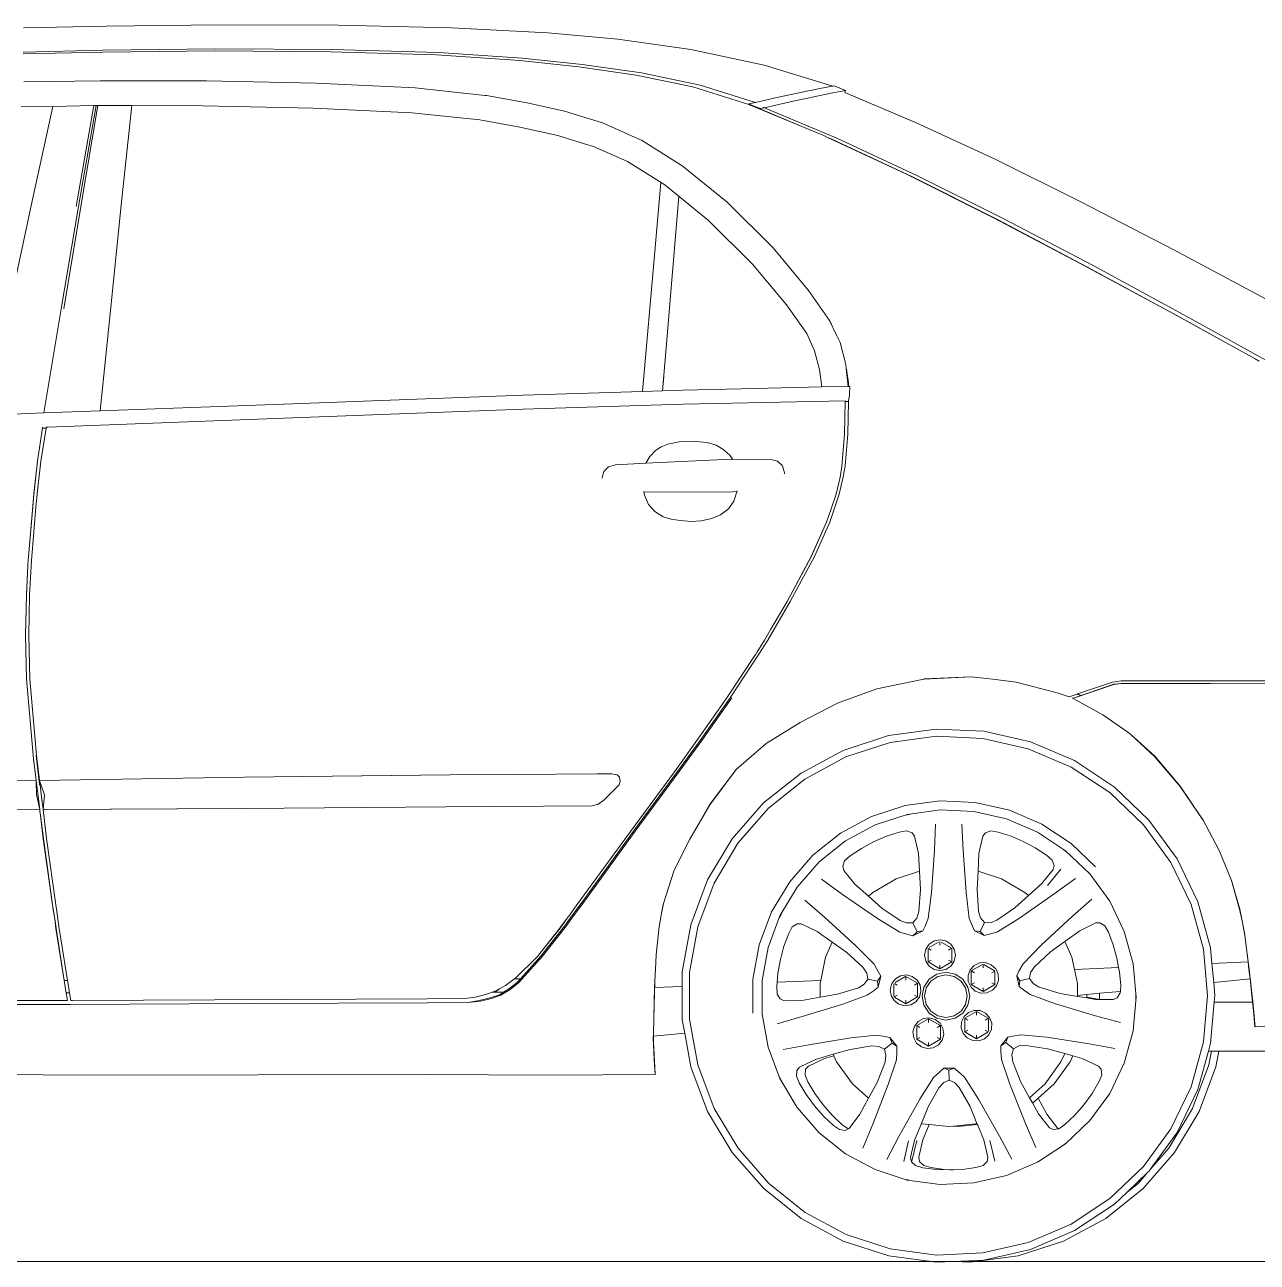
# Model space of a CAD drawing. Header units: inches. Extents: x 1944 to 3775, y -462 to 1299.
# Drawn here: x 2552.9 to 2613, y 1212 to 1272.3 of the extents above; entities that cross this region are included whole.
import ezdxf

# ---------------------------------------------------------------- set-up
doc = ezdxf.new("R2010")
doc.units = ezdxf.units.IN
doc.header["$MEASUREMENT"] = 0
doc.layers.add('CAR', color=173, linetype='Continuous', lineweight=13)

# ---------------------------------------------------------------- blocks, each defined once
blk = doc.blocks.new('A$C476D423A')
at = {"layer": 'CAR'}
for p, q in [((8.727, 60.198), (4.7, 60.109)), ((14.224, 60.261), (8.727, 60.198)), ((20.022, 60.241), (14.224, 60.261)), ((25.549, 60.119), (20.022, 60.241)), ((30.234, 59.876), (25.549, 60.119)), ((33.653, 59.554), (30.234, 59.876)), ((14.042, 59.088), (8.567, 59.016)), ((19.71, 59.054), (14.042, 59.088)), ((37.212, 59.05), (33.653, 59.554)), ((8.567, 59.016), (4.675, 58.931)), ((4.684, 58.837), (8.567, 58.918)), ((8.567, 58.918), (14.024, 58.988)), ((14.024, 58.988), (19.653, 58.948)), ((19.653, 58.948), (24.816, 58.793)), ((24.913, 58.905), (19.71, 59.054)), ((24.816, 58.793), (28.874, 58.516)), ((28.994, 58.63), (24.913, 58.905)), ((28.874, 58.516), (31.757, 58.205)), ((31.919, 58.317), (28.994, 58.63)), ((40.784, 58.299), (37.212, 59.05)), ((31.757, 58.205), (34.552, 57.813)), ((34.805, 57.916), (31.919, 58.317)), ((37.655, 57.326), (34.805, 57.916)), ((44.125, 57.271), (40.784, 58.299)), ((8.428, 57.537), (4.719, 57.477)), ((13.612, 57.535), (8.428, 57.537)), ((18.959, 57.42), (13.612, 57.535)), ((23.778, 57.182), (18.959, 57.42)), ((34.552, 57.813), (37.311, 57.231)), ((40.363, 56.478), (37.655, 57.326)), ((44.125, 57.271), (44.193, 57.284)), ((44.193, 57.284), (44.748, 57.054)), ((23.778, 57.182), (23.78, 57.182)), ((27.178, 56.822), (23.78, 57.182)), ((27.26, 56.808), (27.178, 56.822)), ((27.26, 56.808), (29.136, 56.475)), ((37.311, 57.231), (40.082, 56.356)), ((40.363, 56.478), (41.482, 56.731)), ((41.482, 56.731), (42.639, 56.979)), ((43.201, 56.751), (42.042, 56.503)), ((42.639, 56.979), (43.49, 57.151)), ((44.049, 56.922), (43.201, 56.751)), ((43.49, 57.151), (44.015, 57.251)), ((44.015, 57.251), (44.125, 57.271)), ((44.571, 57.022), (44.049, 56.922)), ((44.748, 57.054), (44.571, 57.022)), ((44.748, 57.054), (44.708, 56.959)), ((48.156, 55.506), (44.708, 56.959)), ((4.575, 56.26), (6.121, 56.286)), ((5.048, 51.377), (6.121, 56.286)), ((6.121, 56.286), (8.114, 56.32)), ((7.258, 51.405), (8.114, 56.32)), ((7.382, 51.408), (8.228, 56.321)), ((7.486, 51.41), (8.319, 56.321)), ((8.114, 56.32), (8.125, 56.32)), ((8.228, 56.321), (8.125, 56.32)), ((8.228, 56.321), (8.319, 56.321)), ((8.319, 56.321), (8.319, 56.322)), ((8.319, 56.321), (9.975, 56.32)), ((9.975, 56.32), (9.461, 51.468)), ((13.433, 56.318), (9.975, 56.32)), ((18.81, 56.202), (13.433, 56.318)), ((23.62, 55.97), (18.81, 56.202)), ((29.23, 56.454), (29.136, 56.475)), ((29.23, 56.454), (31.057, 56.053)), ((40.026, 56.376), (40.036, 56.404)), ((40.036, 56.404), (40.363, 56.478)), ((40.036, 56.404), (40.073, 56.389)), ((40.073, 56.389), (40.128, 56.366)), ((40.082, 56.356), (40.128, 56.366)), ((40.133, 56.334), (40.082, 56.356)), ((40.128, 56.366), (40.184, 56.343)), ((40.199, 56.307), (40.133, 56.334)), ((40.184, 56.343), (40.25, 56.316)), ((40.25, 56.316), (40.199, 56.307)), ((40.381, 56.231), (40.199, 56.307)), ((40.25, 56.316), (40.428, 56.242)), ((40.381, 56.231), (40.428, 56.242)), ((40.581, 56.149), (40.381, 56.231)), ((40.428, 56.242), (40.549, 56.192)), ((40.524, 56.186), (40.549, 56.192)), ((40.585, 56.16), (40.524, 56.186)), ((40.549, 56.192), (40.59, 56.175)), ((40.585, 56.16), (40.581, 56.149)), ((40.733, 56.086), (40.581, 56.149)), ((40.59, 56.175), (40.585, 56.16)), ((40.737, 56.096), (40.586, 56.16)), ((40.784, 56.219), (40.59, 56.175)), ((42.617, 55.305), (40.733, 56.086)), ((40.737, 56.235), (40.751, 56.237)), ((42.617, 55.305), (40.737, 56.096)), ((40.751, 56.237), (40.751, 56.238)), ((40.751, 56.238), (40.766, 56.231)), ((40.766, 56.231), (40.792, 56.22)), ((40.792, 56.22), (40.793, 56.221)), ((42.042, 56.503), (40.793, 56.221)), ((40.793, 56.221), (40.906, 56.173)), ((40.906, 56.173), (44.321, 54.741)), ((23.62, 55.97), (26.925, 55.629)), ((26.925, 55.629), (28.871, 55.279)), ((32.903, 55.482), (31.057, 56.053)), ((34.764, 54.66), (32.903, 55.482)), ((52.038, 53.706), (48.156, 55.506)), ((28.871, 55.279), (30.732, 54.864)), ((43.687, 54.862), (42.617, 55.305)), ((30.732, 54.864), (32.028, 54.463)), ((32.028, 54.463), (32.458, 54.331)), ((32.458, 54.331), (34.125, 53.6)), ((34.81, 54.631), (34.764, 54.66)), ((34.81, 54.631), (36.742, 53.425)), ((43.837, 54.792), (43.687, 54.862)), ((44.086, 54.688), (43.837, 54.792)), ((47.681, 52.998), (43.837, 54.792)), ((48.005, 52.85), (44.086, 54.688)), ((44.321, 54.741), (48.257, 52.904)), ((56.247, 51.622), (52.038, 53.706)), ((34.125, 53.6), (35.943, 52.455)), ((36.743, 53.423), (36.742, 53.425)), ((36.743, 53.423), (36.77, 53.402)), ((36.77, 53.402), (38.986, 51.611)), ((35.74, 52.577), (35.451, 49.215)), ((35.74, 52.579), (35.74, 52.577)), ((35.943, 52.455), (38.069, 50.728)), ((51.953, 50.853), (47.681, 52.998)), ((52.18, 50.751), (48.005, 52.85)), ((48.257, 52.904), (52.453, 50.807)), ((36.622, 51.898), (36.001, 44.513)), ((36.622, 51.898), (36.622, 51.9)), ((3.974, 46.347), (5.048, 51.377)), ((6.536, 46.414), (7.382, 51.408)), ((6.664, 46.418), (7.486, 51.41)), ((9.461, 51.468), (8.945, 46.498)), ((38.986, 51.611), (41.223, 49.387)), ((60.742, 49.293), (56.247, 51.622)), ((38.069, 50.728), (40.218, 48.596)), ((56.177, 48.633), (51.953, 50.853)), ((56.509, 48.472), (52.18, 50.751)), ((52.453, 50.807), (56.803, 48.53)), ((34.846, 42.399), (35.451, 49.215)), ((40.218, 48.596), (39.664, 49.144)), ((42.94, 47.32), (41.223, 49.387)), ((65.48, 46.756), (60.742, 49.293)), ((40.218, 48.596), (41.87, 46.616)), ((60.459, 46.316), (56.177, 48.633)), ((60.892, 46.092), (56.509, 48.472)), ((56.803, 48.53), (61.203, 46.15)), ((42.94, 47.32), (43.97, 45.858)), ((8.945, 46.498), (8.428, 41.448)), ((41.87, 46.616), (41.872, 46.614)), ((41.872, 46.614), (42.855, 45.221)), ((5.69, 41.346), (6.536, 46.414)), ((44.06, 45.669), (43.97, 45.858)), ((44.313, 45.133), (43.97, 45.858)), ((64.706, 43.979), (60.459, 46.316)), ((64.706, 43.979), (60.892, 46.092)), ((61.203, 46.15), (65.546, 43.748)), ((42.855, 45.221), (43.231, 44.381)), ((44.313, 45.133), (44.483, 44.773)), ((44.483, 44.773), (44.755, 43.717)), ((35.826, 42.431), (36.001, 44.513)), ((43.231, 44.381), (43.471, 43.458)), ((43.471, 43.458), (43.585, 42.615)), ((44.778, 43.519), (44.755, 43.717)), ((44.778, 43.519), (44.778, 43.517)), ((44.778, 43.517), (44.786, 43.484)), ((44.879, 42.642), (44.778, 43.517)), ((44.786, 43.484), (44.805, 43.363)), ((64.904, 43.874), (64.706, 43.979)), ((35.826, 42.431), (35.885, 43.125)), ((44.89, 42.813), (44.805, 43.363)), ((44.805, 43.363), (44.882, 42.654)), ((44.891, 42.809), (44.89, 42.813)), ((44.891, 42.809), (44.89, 42.804)), ((17.371, 41.781), (29.043, 42.208)), ((34.846, 42.399), (29.043, 42.208)), ((35.826, 42.431), (34.846, 42.399)), ((36.816, 42.464), (35.826, 42.431)), ((36.816, 42.464), (39.658, 42.531)), ((43.585, 42.615), (39.658, 42.531)), ((44.879, 42.642), (43.585, 42.615)), ((44.884, 42.642), (44.879, 42.642)), ((44.89, 42.804), (44.882, 42.654)), ((44.882, 42.654), (44.884, 42.642)), ((44.884, 42.642), (44.887, 42.642)), ((44.896, 42.642), (44.887, 42.642)), ((44.89, 42.804), (44.896, 42.642)), ((44.947, 42.643), (44.896, 42.642)), ((44.946, 42.242), (44.949, 42.644)), ((44.946, 42.242), (44.947, 42.237)), ((44.947, 42.237), (44.946, 42.234)), ((44.946, 42.214), (44.946, 42.234)), ((44.949, 42.644), (44.947, 42.643)), ((17.366, 41.781), (8.428, 41.448)), ((17.371, 41.781), (17.366, 41.781)), ((36.828, 41.77), (29.046, 41.537)), ((44.723, 41.946), (36.828, 41.77)), ((44.722, 41.899), (44.703, 40.311)), ((44.722, 41.899), (44.723, 41.946)), ((44.722, 41.899), (44.882, 41.903)), ((44.863, 40.319), (44.882, 41.903)), ((44.882, 41.903), (44.883, 41.954)), ((44.937, 42.196), (44.883, 41.954)), ((2.9, 41.242), (5.69, 41.346)), ((8.428, 41.448), (5.69, 41.346)), ((17.378, 41.098), (5.883, 40.649)), ((29.046, 41.537), (17.378, 41.098)), ((5.621, 40.603), (5.383, 39.009)), ((5.541, 39.005), (5.796, 40.61)), ((5.621, 40.603), (5.628, 40.648)), ((5.621, 40.603), (5.796, 40.61)), ((5.628, 40.648), (5.626, 40.648)), ((5.796, 40.61), (5.803, 40.649)), ((5.883, 40.649), (5.803, 40.649)), ((35.766, 39.69), (36.087, 39.826)), ((36.087, 39.826), (36.646, 39.945)), ((36.646, 39.945), (37.275, 39.977)), ((37.275, 39.977), (38.008, 39.907)), ((38.008, 39.907), (38.438, 39.772)), ((44.703, 40.309), (44.57, 38.741)), ((44.703, 40.309), (44.703, 40.311)), ((44.73, 38.749), (44.863, 40.319)), ((35.018, 38.895), (35.211, 39.225)), ((35.211, 39.225), (35.493, 39.523)), ((35.493, 39.523), (35.766, 39.69)), ((38.438, 39.772), (38.769, 39.587)), ((38.769, 39.587), (39.114, 39.294)), ((39.114, 39.294), (39.241, 39.09)), ((5.183, 37.189), (5.383, 39.009)), ((5.205, 37.405), (5.381, 39.001)), ((5.365, 37.409), (5.541, 39.005)), ((5.381, 39.001), (5.383, 39.009)), ((32.969, 38.499), (33.203, 38.73)), ((33.203, 38.73), (33.538, 38.826)), ((33.538, 38.826), (35.018, 38.895)), ((35.018, 38.895), (39.194, 39.091)), ((39.194, 39.091), (39.241, 39.09)), ((39.241, 39.09), (41.171, 39.067)), ((41.171, 39.067), (41.438, 38.994)), ((41.438, 38.994), (41.671, 38.773)), ((41.671, 38.773), (41.773, 38.434)), ((44.533, 38.532), (44.57, 38.741)), ((44.533, 38.532), (44.571, 38.737)), ((44.571, 38.737), (44.57, 38.741)), ((44.73, 38.749), (44.637, 38.228)), ((32.894, 38.207), (32.969, 38.499)), ((32.894, 38.207), (32.894, 38.174)), ((41.772, 38.389), (41.773, 38.434)), ((44.283, 37.386), (44.477, 38.22)), ((44.443, 37.394), (44.637, 38.228)), ((44.477, 38.22), (44.533, 38.532)), ((5.179, 37.185), (5.205, 37.405)), ((5.339, 37.189), (5.365, 37.409)), ((34.911, 37.517), (34.912, 37.517)), ((34.943, 37.341), (34.912, 37.517)), ((34.945, 37.492), (39.24, 37.506)), ((39.24, 37.506), (39.437, 37.52)), ((39.47, 37.551), (39.299, 37.055)), ((43.977, 36.031), (44.443, 37.394)), ((44.283, 37.386), (44.042, 36.68)), ((4.924, 34.157), (5.183, 37.189)), ((4.924, 34.157), (5.158, 36.948)), ((5.084, 34.161), (5.318, 36.952)), ((5.158, 36.948), (5.179, 37.185)), ((5.318, 36.952), (5.339, 37.189)), ((35.147, 36.887), (34.943, 37.341)), ((35.449, 36.539), (35.147, 36.887)), ((39.299, 37.055), (39.038, 36.669)), ((35.857, 36.295), (35.449, 36.539)), ((36.245, 36.166), (35.857, 36.295)), ((38.232, 36.214), (37.719, 36.099)), ((38.654, 36.388), (38.232, 36.214)), ((39.038, 36.669), (38.654, 36.388)), ((43.817, 36.023), (44.042, 36.68)), ((43.823, 36.029), (44.042, 36.68)), ((36.69, 36.103), (36.245, 36.166)), ((37.241, 36.064), (36.69, 36.103)), ((37.719, 36.099), (37.241, 36.064)), ((43.078, 34.349), (43.817, 36.023)), ((43.079, 34.345), (43.823, 36.029)), ((43.238, 34.357), (43.977, 36.031)), ((4.833, 32.462), (4.913, 33.938)), ((4.843, 32.489), (4.913, 33.938)), ((4.924, 34.157), (4.913, 33.938)), ((4.993, 32.466), (5.084, 34.161)), ((41.894, 32.162), (43.078, 34.349)), ((41.894, 32.162), (43.079, 34.345)), ((42.054, 32.17), (43.238, 34.357)), ((4.792, 30.521), (4.843, 32.489)), ((4.792, 30.521), (4.833, 32.462)), ((4.952, 30.525), (4.993, 32.466)), ((40.959, 30.284), (42.054, 32.17)), ((41.894, 32.162), (41.114, 30.818)), ((40.799, 30.276), (41.114, 30.818)), ((40.803, 30.277), (41.114, 30.818)), ((4.843, 28.394), (4.792, 30.521)), ((5.003, 28.398), (4.952, 30.525)), ((40.424, 29.676), (40.803, 30.277)), ((40.424, 29.676), (40.799, 30.276)), ((40.529, 29.596), (40.959, 30.284)), ((40.367, 29.585), (38.963, 27.468)), ((39.123, 27.476), (40.529, 29.596)), ((40.367, 29.585), (40.369, 29.588)), ((40.369, 29.588), (40.424, 29.676)), ((4.843, 28.389), (4.843, 28.394)), ((4.843, 28.389), (5.189, 24.502)), ((5.336, 24.653), (5.003, 28.398)), ((46.274, 27.909), (48.563, 28.385)), ((46.275, 27.905), (48.563, 28.385)), ((48.563, 28.385), (50.883, 28.489)), ((48.563, 28.385), (48.566, 28.387)), ((48.566, 28.387), (50.883, 28.489)), ((50.883, 28.489), (50.885, 28.49)), ((50.883, 28.489), (51.919, 28.371)), ((50.885, 28.49), (51.919, 28.371)), ((51.919, 28.371), (53.058, 28.24)), ((44.358, 27.204), (46.274, 27.909)), ((44.358, 27.204), (46.275, 27.905)), ((53.058, 28.24), (55.056, 27.718)), ((57.821, 28.12), (55.852, 27.453)), ((57.757, 28.224), (56.051, 27.659)), ((57.815, 28.133), (56.226, 27.582)), ((57.757, 28.224), (58.171, 28.289)), ((58.167, 28.173), (57.815, 28.133)), ((58.171, 28.169), (57.821, 28.12)), ((62.535, 28.169), (58.167, 28.173)), ((68.663, 28.293), (58.171, 28.289)), ((62.535, 28.169), (58.171, 28.169)), ((66.909, 28.15), (62.535, 28.169)), ((66.907, 28.153), (62.535, 28.169)), ((38.959, 27.461), (37.5, 25.388)), ((37.66, 25.396), (39.123, 27.476)), ((39.203, 27.476), (37.74, 25.396)), ((38.959, 27.461), (38.962, 27.466)), ((38.962, 27.466), (38.963, 27.468)), ((42.543, 26.264), (44.355, 27.201)), ((44.355, 27.201), (44.358, 27.204)), ((55.056, 27.718), (55.642, 27.524)), ((55.056, 27.718), (55.643, 27.521)), ((55.642, 27.524), (56.032, 27.653)), ((55.643, 27.521), (55.642, 27.524)), ((55.826, 27.444), (55.823, 27.469)), ((55.823, 27.469), (55.852, 27.453)), ((55.852, 27.453), (55.826, 27.444)), ((55.827, 27.441), (55.826, 27.444)), ((55.826, 27.444), (55.829, 27.442)), ((55.829, 27.442), (55.827, 27.441)), ((55.829, 27.442), (57.285, 26.642)), ((56.209, 27.576), (55.852, 27.453)), ((56.032, 27.653), (56.048, 27.658)), ((56.032, 27.653), (56.209, 27.576)), ((56.051, 27.659), (56.048, 27.658)), ((56.048, 27.658), (56.223, 27.581)), ((56.226, 27.582), (56.051, 27.659)), ((56.223, 27.581), (56.209, 27.576)), ((56.226, 27.582), (56.223, 27.581)), ((57.285, 26.642), (58.506, 25.804)), ((40.878, 25.238), (42.543, 26.264)), ((49.155, 25.945), (46.845, 25.631)), ((51.483, 25.841), (49.155, 25.945)), ((36.405, 23.87), (37.5, 25.388)), ((36.565, 23.878), (37.66, 25.396)), ((37.74, 25.396), (36.645, 23.878)), ((46.845, 25.631), (44.629, 24.91)), ((46.923, 25.288), (49.17, 25.593)), ((49.17, 25.593), (51.435, 25.492)), ((51.435, 25.492), (53.646, 24.988)), ((53.755, 25.323), (51.483, 25.841)), ((55.899, 24.408), (53.755, 25.323)), ((58.506, 25.804), (58.643, 25.68)), ((58.643, 25.68), (59.803, 24.609)), ((58.643, 25.68), (59.813, 24.619)), ((39.419, 23.969), (40.878, 25.238)), ((44.629, 24.91), (42.576, 23.805)), ((44.767, 24.587), (46.923, 25.288)), ((53.646, 24.988), (55.731, 24.098)), ((5.316, 23.449), (5.189, 24.502)), ((5.309, 24.653), (5.306, 24.653)), ((5.481, 23.24), (5.306, 24.653)), ((5.346, 24.542), (5.309, 24.653)), ((5.309, 24.653), (5.336, 24.653)), ((5.346, 24.542), (5.336, 24.653)), ((5.349, 24.506), (5.346, 24.542)), ((5.477, 23.449), (5.349, 24.506)), ((42.77, 23.512), (44.767, 24.587)), ((57.844, 23.124), (55.899, 24.408)), ((59.803, 24.609), (61.043, 23.149)), ((59.813, 24.619), (61.049, 23.166)), ((15.467, 23.601), (5.477, 23.449)), ((15.468, 23.599), (5.477, 23.449)), ((25.475, 23.721), (15.467, 23.601)), ((25.471, 23.72), (15.468, 23.599)), ((28.599, 23.739), (25.471, 23.72)), ((28.599, 23.739), (25.475, 23.721)), ((32.646, 23.763), (28.599, 23.739)), ((33.363, 23.759), (32.646, 23.763)), ((33.363, 23.761), (32.646, 23.763)), ((33.513, 23.738), (33.363, 23.761)), ((33.513, 23.738), (33.363, 23.759)), ((33.513, 23.738), (33.521, 23.737)), ((33.626, 23.722), (33.521, 23.737)), ((33.737, 23.61), (33.626, 23.722)), ((33.762, 23.406), (33.737, 23.61)), ((33.771, 23.409), (33.75, 23.539)), ((34.263, 20.961), (36.405, 23.87)), ((34.423, 20.969), (36.565, 23.878)), ((36.645, 23.878), (34.503, 20.969)), ((38.121, 22.249), (39.417, 23.969)), ((38.121, 22.249), (39.419, 23.969)), ((38.131, 22.249), (39.419, 23.969)), ((39.419, 23.969), (39.417, 23.969)), ((42.576, 23.805), (40.754, 22.352)), ((55.731, 24.098), (57.624, 22.849)), ((5.315, 23.449), (-11.157, 23.193)), ((5.316, 23.449), (5.315, 23.449)), ((5.316, 23.449), (5.395, 22.798)), ((5.317, 23.398), (5.316, 23.449)), ((5.321, 22.754), (5.317, 23.398)), ((5.475, 23.449), (5.477, 23.449)), ((5.475, 23.449), (5.49, 23.322)), ((5.477, 23.449), (5.714, 22.749)), ((5.48, 23.233), (5.481, 23.24)), ((5.482, 23.229), (5.48, 23.233)), ((5.483, 23.233), (5.481, 23.24)), ((5.482, 23.229), (5.483, 23.233)), ((5.502, 23.229), (5.482, 23.229)), ((5.483, 23.233), (5.49, 23.322)), ((5.501, 23.233), (5.483, 23.233)), ((5.49, 23.322), (5.501, 23.233)), ((5.501, 23.233), (5.502, 23.229)), ((5.502, 23.229), (5.577, 22.622)), ((32.992, 22.502), (33.718, 23.229)), ((33.718, 23.229), (33.762, 23.406)), ((33.752, 23.34), (33.771, 23.409)), ((40.998, 22.097), (42.77, 23.512)), ((59.529, 21.514), (57.844, 23.124)), ((61.043, 23.149), (62.157, 21.52)), ((61.043, 23.149), (62.162, 21.511)), ((61.049, 23.166), (62.157, 21.52)), ((5.489, 22.025), (5.321, 22.754)), ((5.49, 22.025), (5.395, 22.798)), ((5.487, 22.043), (5.395, 22.798)), ((5.649, 22.029), (5.577, 22.622)), ((5.577, 22.622), (5.649, 22.037)), ((5.714, 22.749), (5.649, 22.037)), ((32.671, 22.274), (32.992, 22.502)), ((32.675, 22.273), (32.992, 22.502)), ((40.754, 22.352), (39.221, 20.596)), ((49.344, 22.451), (47.643, 22.22)), ((51.06, 22.374), (49.344, 22.451)), ((52.734, 21.992), (51.06, 22.374)), ((57.624, 22.849), (59.263, 21.283)), ((-11.016, 21.889), (5.489, 22.025)), ((5.489, 22.025), (5.498, 21.946)), ((5.49, 22.025), (5.489, 22.025)), ((5.524, 21.738), (5.498, 21.946)), ((5.66, 20.606), (5.524, 21.738)), ((5.663, 20.609), (5.524, 21.738)), ((5.649, 22.029), (15.429, 22.084)), ((5.649, 22.037), (5.649, 22.029)), ((5.649, 22.029), (5.651, 22.025)), ((5.82, 20.61), (5.649, 22.029)), ((5.651, 22.025), (5.714, 22.026)), ((15.427, 22.081), (5.729, 22.026)), ((15.427, 22.081), (25.275, 22.161)), ((15.429, 22.084), (25.274, 22.165)), ((25.274, 22.165), (32.399, 22.206)), ((25.275, 22.161), (32.399, 22.206)), ((32.399, 22.206), (32.568, 22.248)), ((32.568, 22.248), (32.671, 22.274)), ((32.568, 22.248), (32.675, 22.273)), ((37.153, 20.586), (38.121, 22.249)), ((37.155, 20.585), (38.131, 22.249)), ((39.506, 20.389), (40.998, 22.097)), ((47.643, 22.22), (46.009, 21.69)), ((47.742, 21.786), (46.184, 21.28)), ((47.855, 21.789), (47.651, 21.744)), ((49.364, 22.006), (47.742, 21.786)), ((51, 21.932), (49.364, 22.006)), ((52.596, 21.568), (51, 21.932)), ((54.313, 21.317), (52.734, 21.992)), ((46.009, 21.69), (44.497, 20.876)), ((46.184, 21.28), (44.742, 20.504)), ((49.073, 20.044), (49.13, 21.315)), ((50.419, 21.315), (50.475, 20.044)), ((54.102, 20.924), (52.596, 21.568)), ((55.735, 20.378), (54.313, 21.317)), ((59.263, 21.283), (60.596, 19.449)), ((60.899, 19.629), (59.529, 21.514)), ((62.157, 21.52), (62.162, 21.511)), ((62.162, 21.511), (62.935, 20.065)), ((6.125, 17.265), (5.66, 20.606)), ((6.125, 17.265), (5.663, 20.609)), ((6.285, 17.269), (5.82, 20.61)), ((31.704, 17.448), (34.263, 20.961)), ((31.864, 17.456), (34.423, 20.969)), ((34.503, 20.969), (31.944, 17.456)), ((36.402, 19.073), (37.153, 20.586)), ((36.402, 19.073), (37.155, 20.585)), ((39.221, 20.596), (38.026, 18.595)), ((44.497, 20.876), (43.154, 19.805)), ((44.742, 20.504), (43.462, 19.483)), ((46.116, 20.452), (46.737, 20.723)), ((46.737, 20.723), (47.365, 20.925)), ((47.365, 20.925), (47.724, 20.982)), ((47.724, 20.982), (47.988, 20.895)), ((47.988, 20.895), (48.112, 20.733)), ((48.112, 20.733), (48.298, 19.884)), ((51.248, 19.886), (51.434, 20.735)), ((51.434, 20.735), (51.558, 20.897)), ((51.558, 20.897), (51.822, 20.984)), ((51.822, 20.984), (52.181, 20.927)), ((52.181, 20.927), (52.809, 20.725)), ((52.809, 20.725), (53.407, 20.465)), ((55.469, 20.022), (54.102, 20.924)), ((38.344, 18.442), (39.506, 20.389)), ((44.97, 19.768), (45.519, 20.134)), ((45.519, 20.134), (46.116, 20.452)), ((48.927, 17.978), (49.073, 20.044)), ((50.475, 20.044), (50.622, 17.978)), ((53.407, 20.465), (53.984, 20.162)), ((53.984, 20.162), (54.536, 19.8)), ((55.525, 19.95), (55.38, 20.066)), ((56.652, 18.891), (55.469, 20.022)), ((55.746, 20.371), (55.735, 20.378)), ((56.928, 19.241), (55.746, 20.371)), ((62.935, 20.065), (62.994, 19.924)), ((62.994, 19.924), (63.543, 18.569)), ((62.994, 19.924), (63.553, 18.571)), ((43.154, 19.805), (42.024, 18.512)), ((43.462, 19.483), (42.385, 18.25)), ((44.606, 19.262), (44.702, 19.523)), ((44.702, 19.523), (44.97, 19.768)), ((48.298, 19.884), (48.345, 19.02)), ((51.201, 19.023), (51.248, 19.886)), ((54.536, 19.8), (54.805, 19.556)), ((54.805, 19.556), (54.903, 19.296)), ((54.903, 19.296), (54.854, 19.097)), ((60.596, 19.449), (61.58, 17.406)), ((61.911, 17.529), (60.899, 19.629)), ((36.402, 19.073), (35.881, 17.451)), ((44.656, 19.063), (44.606, 19.262)), ((45.205, 18.39), (44.656, 19.063)), ((47.211, 18.652), (48.345, 19.02)), ((48.345, 19.02), (48.393, 18.128)), ((51.153, 18.13), (51.201, 19.023)), ((51.201, 19.023), (52.344, 18.652)), ((54.854, 19.097), (54.309, 18.42)), ((55.234, 19.116), (54.593, 18.319)), ((57.615, 17.566), (56.652, 18.891)), ((38.026, 18.595), (37.207, 16.412)), ((37.547, 16.319), (38.344, 18.442)), ((42.024, 18.512), (41.144, 17.038)), ((42.385, 18.25), (41.545, 16.844)), ((43.567, 18.628), (44.598, 17.883)), ((45.863, 17.807), (45.205, 18.39)), ((46.069, 17.992), (47.211, 18.652)), ((48.393, 18.128), (48.319, 17.063)), ((51.227, 17.065), (51.153, 18.13)), ((52.344, 18.652), (53.486, 17.992)), ((54.309, 18.42), (53.659, 17.836)), ((54.917, 17.918), (55.942, 18.67)), ((63.543, 18.569), (63.943, 17.169)), ((63.553, 18.571), (63.95, 17.177)), ((43.726, 16.784), (42.766, 17.618)), ((44.598, 17.883), (46.307, 16.713)), ((45.863, 17.807), (46.069, 17.992)), ((46.522, 17.224), (45.863, 17.807)), ((48.772, 16.725), (48.927, 17.978)), ((50.622, 17.978), (50.777, 16.725)), ((53.659, 17.836), (53.001, 17.245)), ((53.215, 16.736), (54.917, 17.918)), ((53.486, 17.992), (53.659, 17.836)), ((56.75, 17.666), (55.796, 16.825)), ((58.325, 16.091), (57.615, 17.566)), ((62.531, 15.283), (61.911, 17.529)), ((6.125, 17.265), (6.129, 17.236)), ((6.223, 16.709), (6.129, 17.236)), ((6.135, 17.189), (6.129, 17.236)), ((6.214, 16.7), (6.135, 17.189)), ((6.295, 17.193), (6.285, 17.269)), ((6.374, 16.704), (6.295, 17.193)), ((31.704, 17.448), (31.258, 16.837)), ((31.864, 17.456), (31.418, 16.845)), ((31.944, 17.456), (31.498, 16.845)), ((35.679, 16.404), (35.755, 16.886)), ((35.755, 16.886), (35.881, 17.451)), ((35.755, 16.886), (35.863, 17.393)), ((35.863, 17.393), (35.881, 17.451)), ((41.144, 17.038), (40.54, 15.43)), ((41.608, 16.926), (41.523, 16.752)), ((47.402, 16.62), (46.522, 17.224)), ((48.319, 17.063), (48.217, 16.74)), ((51.329, 16.743), (51.227, 17.065)), ((53.001, 17.245), (52.125, 16.635)), ((61.58, 17.406), (62.184, 15.22)), ((63.943, 17.169), (64.083, 16.529)), ((63.95, 17.177), (63.975, 17.084)), ((63.975, 17.084), (64.091, 16.529)), ((6.278, 16.216), (6.214, 16.7)), ((6.303, 16.129), (6.223, 16.709)), ((6.438, 16.22), (6.374, 16.704)), ((30.829, 16.253), (30.887, 16.336)), ((30.835, 16.249), (31.226, 16.794)), ((30.887, 16.336), (31.226, 16.794)), ((30.989, 16.261), (31.047, 16.344)), ((31.047, 16.344), (31.418, 16.845)), ((31.127, 16.344), (31.069, 16.261)), ((31.498, 16.845), (31.127, 16.344)), ((31.226, 16.794), (31.255, 16.833)), ((31.255, 16.833), (31.258, 16.837)), ((35.52, 14.949), (35.663, 16.325)), ((35.52, 14.949), (35.667, 16.325)), ((35.663, 16.325), (35.679, 16.404)), ((35.667, 16.325), (35.679, 16.404)), ((37.207, 16.412), (36.792, 14.119)), ((37.143, 14.088), (37.547, 16.319)), ((41.545, 16.844), (40.97, 15.311)), ((41.975, 15.994), (42.153, 16.31)), ((42.153, 16.31), (42.385, 16.463)), ((42.385, 16.463), (42.59, 16.459)), ((42.59, 16.459), (43.37, 16.078)), ((45.254, 15.385), (43.726, 16.784)), ((46.307, 16.713), (47.385, 16.055)), ((47.718, 16.5), (47.402, 16.62)), ((48.02, 16.511), (47.718, 16.5)), ((48.217, 16.74), (48.02, 16.511)), ((48.231, 16.076), (48.02, 16.511)), ((48.513, 16.113), (48.622, 16.346)), ((48.622, 16.346), (48.772, 16.725)), ((50.777, 16.725), (50.927, 16.346)), ((50.927, 16.346), (51.036, 16.113)), ((51.516, 16.517), (51.307, 16.081)), ((51.516, 16.517), (51.329, 16.743)), ((51.809, 16.513), (51.516, 16.517)), ((52.125, 16.635), (51.809, 16.513)), ((52.142, 16.072), (53.215, 16.736)), ((55.796, 16.825), (54.278, 15.416)), ((56.157, 16.121), (56.934, 16.508)), ((56.934, 16.508), (57.139, 16.513)), ((57.139, 16.513), (57.373, 16.362)), ((57.373, 16.362), (57.553, 16.047)), ((64.083, 16.529), (64.203, 15.889)), ((64.091, 16.529), (64.187, 16.009)), ((6.293, 16.126), (6.278, 16.216)), ((6.678, 13.689), (6.293, 16.126)), ((6.678, 13.689), (6.303, 16.129)), ((6.453, 16.13), (6.438, 16.22)), ((6.838, 13.689), (6.453, 16.13)), ((29.852, 15.016), (30.829, 16.253)), ((30.835, 16.249), (29.852, 15.016)), ((29.898, 14.879), (30.989, 16.261)), ((31.069, 16.261), (29.978, 14.879)), ((41.743, 15.376), (41.975, 15.994)), ((43.37, 16.078), (44.099, 15.561)), ((47.385, 16.055), (47.776, 15.937)), ((47.776, 15.937), (48.026, 15.877)), ((48.026, 15.877), (48.513, 16.113)), ((48.026, 15.877), (48.231, 16.076)), ((48.231, 16.076), (48.513, 16.113)), ((49.352, 15.684), (49.065, 15.627)), ((49.639, 15.627), (49.352, 15.684)), ((51.036, 16.113), (51.307, 16.081)), ((51.036, 16.113), (51.503, 15.889)), ((51.307, 16.081), (51.503, 15.889)), ((51.503, 15.889), (51.752, 15.951)), ((51.752, 15.951), (52.142, 16.072)), ((55.437, 15.604), (56.157, 16.121)), ((57.553, 16.047), (57.789, 15.43)), ((58.761, 14.512), (58.325, 16.091)), ((64.187, 16.009), (64.199, 15.919)), ((64.203, 15.889), (64.199, 15.919)), ((64.203, 15.889), (64.412, 14.231)), ((64.203, 15.889), (64.357, 14.606)), ((40.54, 15.43), (40.234, 13.74)), ((40.97, 15.311), (40.677, 13.7)), ((41.569, 14.722), (41.743, 15.376)), ((43.776, 14.837), (44.099, 15.561)), ((44.099, 15.561), (44.805, 15.06)), ((46.139, 14.485), (45.254, 15.385)), ((48.658, 15.221), (48.601, 14.933)), ((48.821, 15.464), (48.658, 15.221)), ((48.771, 14.606), (48.771, 15.234)), ((48.786, 15.262), (48.925, 15.182)), ((49.276, 15.562), (48.815, 15.297)), ((49.065, 15.627), (48.821, 15.464)), ((49.347, 15.58), (49.347, 15.425)), ((49.898, 15.285), (49.413, 15.565)), ((49.883, 15.464), (49.639, 15.627)), ((49.915, 15.266), (49.768, 15.182)), ((50.045, 15.221), (49.883, 15.464)), ((49.923, 14.606), (49.923, 15.253)), ((50.103, 14.933), (50.045, 15.221)), ((54.278, 15.416), (53.399, 14.51)), ((53.946, 14.369), (54.729, 15.094)), ((54.729, 15.094), (55.437, 15.604)), ((55.437, 15.604), (55.779, 14.837)), ((57.789, 15.43), (57.967, 14.777)), ((62.184, 15.22), (62.387, 12.962)), ((62.599, 14.53), (62.531, 15.283)), ((28.652, 13.799), (29.738, 14.871)), ((29.978, 14.879), (28.832, 13.599)), ((28.908, 13.773), (29.898, 14.879)), ((29.738, 14.871), (29.739, 14.873)), ((29.852, 15.016), (29.739, 14.873)), ((35.481, 14.25), (35.52, 14.949)), ((41.446, 14.056), (41.569, 14.722)), ((43.535, 13.7), (43.776, 14.837)), ((44.805, 15.06), (45.593, 14.34)), ((46.343, 14.132), (46.139, 14.485)), ((48.601, 14.933), (48.658, 14.646)), ((48.658, 14.646), (48.821, 14.403)), ((48.771, 14.606), (48.925, 14.695)), ((48.771, 14.606), (49.347, 14.273)), ((49.347, 14.273), (49.923, 14.606)), ((49.923, 14.606), (49.768, 14.695)), ((49.883, 14.403), (50.045, 14.646)), ((50.045, 14.646), (50.103, 14.933)), ((51.424, 14.477), (50.874, 14.16)), ((51.277, 14.555), (51.011, 14.431)), ((51.569, 14.568), (51.277, 14.555)), ((51.45, 14.479), (51.45, 14.314)), ((51.999, 14.175), (51.479, 14.476)), ((51.845, 14.468), (51.569, 14.568)), ((53.399, 14.51), (53.197, 14.155)), ((55.779, 14.837), (55.906, 14.239)), ((57.967, 14.777), (58.052, 14.332)), ((58.908, 12.881), (58.761, 14.512)), ((64.357, 14.606), (62.599, 14.53)), ((62.682, 13.605), (62.599, 14.53)), ((64.357, 14.606), (64.403, 14.229)), ((35.449, 13.677), (35.481, 14.25)), ((35.451, 13.681), (35.481, 14.25)), ((36.792, 14.119), (36.792, 13.407)), ((37.143, 11.82), (37.143, 14.088)), ((41.409, 13.608), (41.446, 14.056)), ((45.593, 14.34), (45.782, 14.06)), ((45.782, 14.06), (45.84, 13.763)), ((46.311, 13.657), (46.458, 13.902)), ((46.339, 13.373), (46.458, 13.902)), ((46.458, 13.902), (46.343, 14.132)), ((47.674, 13.894), (47.163, 13.598)), ((47.425, 13.926), (47.173, 13.777)), ((47.716, 13.966), (47.425, 13.926)), ((47.68, 13.895), (47.68, 13.719)), ((48.256, 13.564), (47.682, 13.895)), ((47.999, 13.893), (47.716, 13.966)), ((48.233, 13.716), (47.999, 13.893)), ((48.813, 13.757), (49.191, 14.009)), ((48.821, 14.403), (49.065, 14.24)), ((49.238, 13.896), (48.9, 13.67)), ((49.065, 14.24), (49.352, 14.183)), ((49.191, 14.009), (49.636, 14.098)), ((49.636, 13.975), (49.238, 13.896)), ((49.347, 14.451), (49.347, 14.273)), ((49.352, 14.183), (49.639, 14.24)), ((49.636, 14.098), (50.082, 14.009)), ((50.035, 13.896), (49.636, 13.975)), ((49.639, 14.24), (49.883, 14.403)), ((50.372, 13.67), (50.035, 13.896)), ((50.082, 14.009), (50.459, 13.757)), ((50.814, 14.214), (50.714, 13.939)), ((50.714, 13.939), (50.727, 13.647)), ((51.011, 14.431), (50.814, 14.214)), ((50.874, 14.16), (51.028, 14.07)), ((50.874, 13.494), (50.874, 14.16)), ((52.061, 14.271), (51.845, 14.468)), ((52.013, 14.152), (51.872, 14.07)), ((52.026, 13.494), (52.026, 14.118)), ((52.185, 14.005), (52.061, 14.271)), ((52.198, 13.713), (52.185, 14.005)), ((53.197, 14.155), (53.084, 13.924)), ((53.084, 13.924), (53.232, 13.681)), ((53.084, 13.924), (53.206, 13.397)), ((53.703, 13.79), (53.759, 14.087)), ((53.759, 14.087), (53.946, 14.369)), ((58.052, 14.332), (55.906, 14.239)), ((55.906, 14.239), (56.053, 13.547)), ((58.052, 14.332), (58.094, 14.112)), ((58.094, 14.112), (58.153, 13.455)), ((64.403, 14.229), (64.454, 13.775)), ((64.412, 14.231), (64.571, 12.81)), ((6.838, 13.689), (6.678, 13.689)), ((6.691, 13.605), (6.678, 13.689)), ((6.691, 13.605), (6.761, 13.179)), ((6.851, 13.609), (6.838, 13.689)), ((6.935, 13.1), (6.851, 13.609)), ((27.718, 13.188), (27.889, 13.286)), ((27.719, 13.185), (27.889, 13.286)), ((28.18, 13.454), (27.889, 13.286)), ((28.086, 13.123), (28.328, 13.27)), ((28.18, 13.454), (28.615, 13.772)), ((28.328, 13.27), (28.752, 13.599)), ((28.832, 13.599), (28.4, 13.254)), ((28.615, 13.772), (28.652, 13.799)), ((28.908, 13.773), (28.615, 13.772)), ((28.752, 13.599), (28.908, 13.773)), ((35.398, 11.87), (35.449, 13.677)), ((35.398, 11.87), (35.441, 13.348)), ((35.441, 13.348), (35.451, 13.681)), ((36.792, 13.407), (35.441, 13.348)), ((35.451, 13.681), (35.449, 13.677)), ((36.792, 13.407), (36.792, 11.788)), ((40.234, 12.099), (40.234, 13.74)), ((40.677, 13.7), (40.677, 12.063)), ((41.392, 13.398), (41.409, 13.608)), ((41.418, 13.036), (41.392, 13.398)), ((43.535, 13.7), (41.409, 13.608)), ((43.502, 13.547), (43.535, 13.7)), ((43.502, 13.547), (43.502, 12.882)), ((45.37, 13.346), (44.35, 13.032)), ((45.661, 13.519), (45.37, 13.346)), ((45.84, 13.763), (45.661, 13.519)), ((46.311, 13.657), (45.84, 13.763)), ((46.137, 13.214), (46.339, 13.373)), ((46.339, 13.373), (46.311, 13.657)), ((46.996, 13.543), (46.923, 13.26)), ((47.173, 13.777), (46.996, 13.543)), ((47.104, 12.926), (47.104, 13.515)), ((47.124, 13.552), (47.258, 13.475)), ((48.256, 13.564), (48.101, 13.475)), ((48.381, 13.464), (48.233, 13.716)), ((48.256, 12.899), (48.256, 13.564)), ((48.422, 13.174), (48.381, 13.464)), ((48.472, 12.934), (48.56, 13.379)), ((48.56, 13.379), (48.813, 13.757)), ((48.674, 13.332), (48.595, 12.934)), ((48.9, 13.67), (48.674, 13.332)), ((50.598, 13.332), (50.372, 13.67)), ((50.459, 13.757), (50.712, 13.379)), ((50.677, 12.934), (50.598, 13.332)), ((50.712, 13.379), (50.8, 12.934)), ((50.727, 13.647), (50.851, 13.381)), ((50.851, 13.381), (51.067, 13.184)), ((50.874, 13.494), (51.028, 13.583)), ((50.874, 13.494), (51.45, 13.162)), ((51.45, 13.162), (52.026, 13.494)), ((51.45, 13.34), (51.45, 13.162)), ((52.026, 13.494), (51.872, 13.583)), ((51.901, 13.221), (52.098, 13.437)), ((52.098, 13.437), (52.198, 13.713)), ((53.232, 13.681), (53.206, 13.397)), ((53.206, 13.397), (53.409, 13.239)), ((53.232, 13.681), (53.703, 13.79)), ((53.884, 13.547), (53.703, 13.79)), ((54.176, 13.376), (53.884, 13.547)), ((55.198, 13.069), (54.176, 13.376)), ((56.053, 12.924), (56.053, 13.547)), ((58.153, 13.455), (58.135, 13.169)), ((62.682, 13.605), (64.454, 13.775)), ((62.74, 12.962), (62.682, 13.605)), ((64.454, 13.775), (64.581, 12.649)), ((6.836, 12.725), (-34.091, 12.729)), ((6.836, 12.725), (6.761, 13.179)), ((6.775, 13.1), (6.761, 13.179)), ((6.935, 13.1), (6.775, 13.1)), ((6.843, 12.729), (6.775, 13.1)), ((6.836, 12.725), (6.843, 12.729)), ((6.996, 12.729), (6.935, 13.1)), ((6.996, 12.729), (7.076, 12.729)), ((7.076, 12.729), (24.356, 12.809)), ((24.356, 12.809), (26.205, 12.822)), ((26.205, 12.822), (26.72, 12.892)), ((26.896, 12.72), (26.363, 12.629)), ((26.96, 12.692), (26.365, 12.622)), ((26.72, 12.892), (27.258, 13.023)), ((26.896, 12.72), (27.426, 12.847)), ((27.498, 12.823), (26.96, 12.692)), ((27.258, 13.023), (27.718, 13.188)), ((27.258, 13.023), (27.54, 13.122)), ((27.426, 12.847), (27.89, 13.004)), ((27.958, 12.988), (27.498, 12.823)), ((27.54, 13.122), (27.719, 13.185)), ((28.086, 13.123), (27.54, 13.122)), ((27.89, 13.004), (28.086, 13.123)), ((28.4, 13.254), (27.958, 12.988)), ((41.563, 12.798), (41.418, 13.036)), ((41.749, 12.714), (41.563, 12.798)), ((42.618, 12.726), (41.749, 12.714)), ((43.502, 12.882), (42.618, 12.726)), ((44.35, 13.032), (43.502, 12.882)), ((44.617, 12.546), (45.802, 12.982)), ((45.802, 12.982), (46.137, 13.214)), ((46.923, 13.26), (46.963, 12.97)), ((46.963, 12.97), (47.112, 12.717)), ((47.112, 12.717), (47.346, 12.541)), ((47.113, 12.904), (47.258, 12.988)), ((47.125, 12.887), (47.68, 12.566)), ((47.68, 12.566), (48.256, 12.899)), ((47.68, 12.745), (47.68, 12.566)), ((48.256, 12.899), (48.101, 12.988)), ((48.172, 12.656), (48.348, 12.89)), ((48.348, 12.89), (48.422, 13.174)), ((48.56, 12.488), (48.472, 12.934)), ((48.595, 12.934), (48.635, 12.728)), ((48.636, 12.726), (48.635, 12.728)), ((48.643, 12.69), (48.642, 12.694)), ((48.643, 12.69), (48.674, 12.535)), ((50.598, 12.535), (50.677, 12.934)), ((50.8, 12.934), (50.712, 12.488)), ((51.067, 13.184), (51.343, 13.084)), ((51.343, 13.084), (51.635, 13.097)), ((51.635, 13.097), (51.901, 13.221)), ((53.409, 13.239), (53.746, 13.009)), ((53.746, 13.009), (54.934, 12.582)), ((56.053, 12.924), (55.198, 13.069)), ((56.499, 13.012), (56.053, 12.969)), ((56.499, 12.848), (56.053, 12.924)), ((57.123, 13.072), (56.499, 13.012)), ((56.499, 12.848), (56.499, 13.012)), ((56.499, 12.882), (57.114, 12.773)), ((56.932, 12.775), (56.499, 12.848)), ((57.114, 12.773), (56.932, 12.775)), ((57.123, 12.773), (57.114, 12.773)), ((57.123, 13.072), (58.135, 13.169)), ((57.123, 12.773), (57.123, 13.072)), ((57.801, 12.769), (57.123, 12.773)), ((57.987, 12.854), (57.801, 12.769)), ((58.13, 13.093), (57.987, 12.854)), ((58.135, 13.169), (58.13, 13.093)), ((58.761, 11.251), (58.908, 12.881)), ((58.888, 12.796), (58.889, 12.96)), ((62.387, 12.962), (62.184, 10.704)), ((62.712, 12.649), (62.74, 12.962)), ((64.571, 12.81), (64.635, 12.174)), ((-34.017, 12.529), (6.963, 12.529)), ((6.963, 12.529), (15.657, 12.569)), ((15.663, 12.569), (15.657, 12.569)), ((15.663, 12.569), (24.356, 12.609)), ((24.356, 12.609), (24.363, 12.609)), ((24.375, 12.61), (24.363, 12.609)), ((26.363, 12.629), (24.375, 12.61)), ((26.365, 12.622), (24.375, 12.61)), ((40.677, 12.063), (40.97, 10.452)), ((42.638, 11.935), (44.617, 12.546)), ((47.346, 12.541), (47.629, 12.467)), ((47.629, 12.467), (47.919, 12.508)), ((47.919, 12.508), (48.172, 12.656)), ((48.813, 12.11), (48.56, 12.488)), ((48.674, 12.535), (48.9, 12.197)), ((49.191, 11.858), (48.813, 12.11)), ((48.9, 12.197), (49.238, 11.972)), ((50.035, 11.972), (50.372, 12.197)), ((50.459, 12.11), (50.082, 11.858)), ((50.372, 12.197), (50.598, 12.535)), ((50.712, 12.488), (50.459, 12.11)), ((50.737, 12.143), (50.52, 11.946)), ((51.133, 12.19), (50.557, 11.858)), ((51.012, 12.242), (50.737, 12.143)), ((51.305, 12.229), (51.012, 12.242)), ((51.698, 11.864), (51.133, 12.19)), ((51.133, 12.19), (51.133, 12.012)), ((51.57, 12.104), (51.305, 12.229)), ((51.767, 11.887), (51.57, 12.104)), ((54.934, 12.582), (56.917, 11.983)), ((62.532, 10.64), (62.712, 12.649)), ((62.712, 12.649), (64.581, 12.649)), ((64.581, 12.649), (64.612, 12.373)), ((64.612, 12.373), (64.627, 12.222)), ((64.612, 12.373), (64.635, 12.174)), ((64.627, 12.222), (64.694, 11.444)), ((64.627, 12.222), (64.693, 11.564)), ((64.635, 12.174), (64.693, 11.564)), ((35.385, 11.088), (35.398, 11.87)), ((36.792, 11.788), (36.911, 11.133)), ((37.548, 9.589), (37.143, 11.82)), ((41.413, 11.591), (42.638, 11.935)), ((48.11, 11.47), (48.031, 11.188)), ((48.291, 11.7), (48.11, 11.47)), ((48.791, 11.833), (48.215, 11.5)), ((48.215, 11.5), (48.369, 11.411)), ((48.215, 10.835), (48.215, 11.5)), ((48.546, 11.844), (48.291, 11.7)), ((48.837, 11.88), (48.546, 11.844)), ((49.367, 11.5), (48.791, 11.833)), ((48.791, 11.833), (48.791, 11.655)), ((49.119, 11.801), (48.837, 11.88)), ((49.349, 11.62), (49.119, 11.801)), ((49.636, 11.769), (49.191, 11.858)), ((49.367, 11.5), (49.213, 11.411)), ((49.238, 11.972), (49.636, 11.892)), ((49.493, 11.365), (49.349, 11.62)), ((49.367, 10.835), (49.367, 11.5)), ((49.636, 11.892), (50.035, 11.972)), ((50.082, 11.858), (49.636, 11.769)), ((50.395, 11.681), (50.382, 11.389)), ((50.52, 11.946), (50.395, 11.681)), ((50.557, 11.858), (50.711, 11.768)), ((50.557, 11.192), (50.557, 11.858)), ((51.705, 11.856), (51.554, 11.768)), ((51.709, 11.233), (51.709, 11.849)), ((51.866, 11.612), (51.767, 11.887)), ((51.852, 11.319), (51.866, 11.612)), ((56.917, 11.983), (58.144, 11.648)), ((64.693, 11.564), (64.699, 11.472)), ((64.694, 11.444), (65.91, 11.523)), ((64.699, 11.472), (64.694, 11.444)), ((35.381, 10.864), (35.385, 11.088)), ((35.385, 10.563), (35.381, 10.864)), ((35.387, 10.987), (35.385, 11.088)), ((35.387, 10.987), (36.911, 11.133)), ((35.387, 10.987), (35.393, 10.653)), ((36.911, 11.133), (37.209, 9.495)), ((45.002, 10.896), (42.956, 10.569)), ((46.257, 11.03), (45.002, 10.896)), ((46.661, 10.97), (46.257, 11.03)), ((46.912, 10.917), (46.661, 10.97)), ((47.013, 10.65), (46.912, 10.917)), ((47.252, 10.496), (46.912, 10.917)), ((48.031, 11.188), (48.066, 10.897)), ((48.066, 10.897), (48.21, 10.642)), ((48.215, 10.835), (48.369, 10.924)), ((49.367, 10.835), (49.213, 10.924)), ((49.45, 10.792), (49.528, 11.074)), ((49.528, 11.074), (49.493, 11.365)), ((50.382, 11.389), (50.481, 11.113)), ((50.481, 11.113), (50.678, 10.896)), ((50.557, 11.192), (50.711, 11.281)), ((50.557, 11.192), (51.133, 10.86)), ((50.678, 10.896), (50.943, 10.772)), ((51.133, 10.86), (51.678, 11.175)), ((51.133, 11.038), (51.133, 10.86)), ((51.235, 10.758), (51.511, 10.857)), ((51.511, 10.857), (51.728, 11.054)), ((51.695, 11.2), (51.554, 11.281)), ((51.728, 11.054), (51.852, 11.319)), ((52.65, 10.936), (52.313, 10.513)), ((52.65, 10.936), (52.551, 10.669)), ((52.901, 10.991), (52.65, 10.936)), ((53.304, 11.054), (52.901, 10.991)), ((54.561, 10.929), (53.304, 11.054)), ((56.608, 10.616), (54.561, 10.929)), ((58.325, 9.672), (58.761, 11.251)), ((35.402, 10.204), (35.385, 10.563)), ((35.393, 10.653), (35.414, 10.111)), ((35.402, 10.204), (35.393, 10.653)), ((40.97, 10.452), (41.545, 8.918)), ((42.956, 10.569), (41.706, 10.335)), ((44.149, 10.101), (44.977, 10.342)), ((44.977, 10.342), (46.031, 10.512)), ((46.031, 10.512), (46.369, 10.486)), ((46.369, 10.486), (46.637, 10.347)), ((47.013, 10.65), (46.637, 10.347)), ((46.637, 10.347), (46.716, 10.055)), ((47.252, 10.496), (47.013, 10.65)), ((47.251, 10.238), (47.252, 10.496)), ((48.21, 10.642), (48.441, 10.461)), ((48.215, 10.835), (48.791, 10.503)), ((48.441, 10.461), (48.723, 10.383)), ((48.723, 10.383), (49.014, 10.418)), ((48.791, 10.503), (49.367, 10.835)), ((48.791, 10.681), (48.791, 10.503)), ((49.014, 10.418), (49.269, 10.562)), ((49.269, 10.562), (49.45, 10.792)), ((50.943, 10.772), (51.235, 10.758)), ((52.551, 10.669), (52.313, 10.513)), ((52.313, 10.513), (52.315, 10.256)), ((52.315, 10.256), (52.345, 9.849)), ((52.551, 10.669), (52.929, 10.368)), ((52.852, 10.076), (52.929, 10.368)), ((52.929, 10.368), (53.196, 10.509)), ((53.196, 10.509), (53.534, 10.538)), ((53.534, 10.538), (54.589, 10.375)), ((54.589, 10.375), (55.423, 10.139)), ((57.86, 10.39), (56.608, 10.616)), ((62.184, 10.704), (61.582, 8.518)), ((62.424, 10.249), (62.532, 10.64)), ((35.424, 9.829), (35.402, 10.204)), ((35.463, 9.112), (35.414, 10.111)), ((35.424, 9.829), (35.414, 10.111)), ((35.463, 9.112), (35.424, 9.829)), ((42.504, 9.477), (43.289, 9.851)), ((43.721, 9.895), (42.934, 9.526)), ((43.289, 9.851), (44.149, 10.101)), ((44.182, 10.026), (43.721, 9.895)), ((44.182, 10.026), (44.149, 10.101)), ((44.313, 9.732), (44.182, 10.026)), ((45.088, 8.665), (44.313, 9.732)), ((46.671, 9.72), (46.283, 8.725)), ((46.716, 10.055), (46.671, 9.72)), ((46.829, 8.632), (47.225, 9.831)), ((47.225, 9.831), (47.251, 10.238)), ((52.345, 9.849), (52.748, 8.652)), ((52.899, 9.741), (52.852, 10.076)), ((53.294, 8.749), (52.899, 9.741)), ((55.242, 9.732), (54.467, 8.665)), ((55.688, 9.732), (54.913, 8.665)), ((55.423, 10.139), (55.242, 9.732)), ((55.423, 10.139), (55.819, 10.026)), ((55.819, 10.026), (55.688, 9.732)), ((55.819, 10.026), (56.281, 9.895)), ((56.281, 9.895), (57.067, 9.526)), ((57.615, 8.197), (58.325, 9.672)), ((61.912, 8.393), (62.424, 10.249)), ((62.424, 10.249), (73.523, 10.249)), ((62.573, 10.249), (62.453, 9.589)), ((62.93, 10.249), (62.793, 9.495)), ((-24.853, 9.23), (7.843, 9.092)), ((7.843, 9.092), (24.385, 9.114)), ((24.385, 9.114), (30.323, 9.092)), ((30.323, 9.092), (35.463, 9.112)), ((37.209, 9.495), (38.028, 7.313)), ((38.345, 7.467), (37.548, 9.589)), ((42.35, 9.042), (42.374, 9.319)), ((42.374, 9.319), (42.504, 9.477)), ((42.803, 9.37), (42.776, 9.092)), ((42.776, 9.092), (42.911, 8.755)), ((42.934, 9.526), (42.803, 9.37)), ((49.335, 9.254), (49.037, 8.975)), ((49.533, 9.418), (49.335, 9.254)), ((50.039, 9.419), (49.533, 9.418)), ((49.786, 9.33), (49.533, 9.418)), ((50.039, 9.419), (49.786, 9.33)), ((49.786, 9.33), (49.788, 8.846)), ((50.239, 9.257), (50.039, 9.419)), ((50.538, 8.98), (50.239, 9.257)), ((57.067, 9.526), (57.199, 9.37)), ((57.225, 9.092), (57.09, 8.755)), ((57.199, 9.37), (57.225, 9.092)), ((62.453, 9.589), (61.656, 7.467)), ((62.793, 9.495), (61.973, 7.313)), ((41.527, 9.001), (41.597, 8.854)), ((41.545, 8.918), (42.385, 7.513)), ((42.487, 8.706), (42.35, 9.042)), ((42.827, 8.14), (42.487, 8.706)), ((42.911, 8.755), (43.247, 8.187)), ((45.87, 7.961), (45.088, 8.665)), ((46.283, 8.725), (45.87, 7.961)), ((46.078, 6.702), (46.829, 8.632)), ((49.037, 8.975), (48.361, 7.908)), ((48.775, 7.544), (49.297, 8.475)), ((49.297, 8.475), (49.527, 8.723)), ((49.527, 8.723), (49.788, 8.846)), ((49.788, 8.846), (50.05, 8.724)), ((50.05, 8.724), (50.282, 8.478)), ((50.282, 8.478), (50.81, 7.551)), ((51.221, 7.918), (50.538, 8.98)), ((52.748, 8.652), (53.512, 6.727)), ((53.713, 7.986), (53.294, 8.749)), ((54.467, 8.665), (53.713, 7.986)), ((54.913, 8.665), (54.131, 7.961)), ((57.09, 8.755), (56.754, 8.187)), ((61.582, 8.518), (60.598, 6.474)), ((43.231, 7.597), (42.827, 8.14)), ((43.247, 8.187), (43.648, 7.642)), ((45.87, 7.961), (45.446, 7.178)), ((48.361, 7.908), (47.346, 6.103)), ((52.249, 6.119), (51.221, 7.918)), ((53.851, 7.735), (53.713, 7.986)), ((54.131, 7.961), (53.933, 7.782)), ((54.131, 7.961), (54.555, 7.178)), ((56.754, 8.187), (56.354, 7.642)), ((56.652, 6.872), (57.615, 8.197)), ((60.901, 6.293), (61.912, 8.393)), ((38.028, 7.313), (39.224, 5.312)), ((39.509, 5.52), (38.345, 7.467)), ((42.385, 7.513), (43.462, 6.28)), ((43.676, 7.087), (43.231, 7.597)), ((43.648, 7.642), (44.09, 7.129)), ((48.44, 6.723), (48.775, 7.544)), ((50.81, 7.551), (51.15, 6.735)), ((53.933, 7.782), (53.851, 7.735)), ((54.141, 7.208), (53.851, 7.735)), ((56.354, 7.642), (55.912, 7.129)), ((61.656, 7.467), (60.493, 5.52)), ((61.973, 7.313), (60.778, 5.312)), ((44.158, 6.636), (43.676, 7.087)), ((44.09, 7.129), (44.568, 6.674)), ((44.458, 6.431), (44.158, 6.636)), ((44.568, 6.674), (44.866, 6.467)), ((45.446, 7.178), (44.916, 6.49)), ((45.586, 5.529), (46.078, 6.702)), ((48.11, 5.915), (48.44, 6.723)), ((48.466, 6.715), (48.44, 6.723)), ((48.827, 6.677), (48.466, 6.715)), ((48.827, 6.677), (48.515, 5.927)), ((49.778, 6.577), (48.827, 6.677)), ((51.09, 6.715), (50.001, 6.601)), ((51.174, 6.677), (50.224, 6.577)), ((51.15, 6.735), (51.09, 6.715)), ((51.15, 6.735), (51.174, 6.677)), ((51.174, 6.677), (51.486, 5.927)), ((53.512, 6.727), (54.012, 5.558)), ((54.677, 6.524), (54.141, 7.208)), ((54.555, 7.178), (55.086, 6.49)), ((55.433, 6.674), (55.135, 6.467)), ((55.912, 7.129), (55.433, 6.674)), ((55.469, 5.741), (56.652, 6.872)), ((43.462, 6.28), (44.742, 5.259)), ((44.734, 6.396), (44.458, 6.431)), ((44.87, 6.467), (44.734, 6.396)), ((44.866, 6.467), (44.87, 6.467)), ((44.916, 6.49), (44.87, 6.467)), ((47.346, 6.103), (46.752, 4.978)), ((50.001, 6.601), (49.778, 6.577)), ((50.224, 6.577), (50.001, 6.601)), ((52.851, 4.999), (52.249, 6.119)), ((54.859, 6.431), (54.677, 6.524)), ((55.131, 6.467), (54.859, 6.431)), ((55.086, 6.49), (55.131, 6.467)), ((55.135, 6.467), (55.131, 6.467)), ((60.598, 6.474), (59.265, 4.639)), ((59.592, 4.49), (60.901, 6.293)), ((41.001, 3.813), (39.509, 5.52)), ((47.584, 4.886), (47.812, 5.882)), ((47.916, 5.069), (48.11, 5.915)), ((48.217, 5.896), (47.982, 4.901)), ((48.515, 5.927), (48.315, 5.082)), ((51.486, 5.927), (51.686, 5.082)), ((51.784, 5.896), (52.02, 4.901)), ((54.102, 4.838), (55.469, 5.741)), ((55.401, 5.71), (55.507, 5.793)), ((60.493, 5.52), (59.592, 4.49)), ((39.224, 5.312), (40.757, 3.558)), ((44.742, 5.259), (46.184, 4.483)), ((47.958, 4.869), (47.916, 5.069)), ((48.16, 4.677), (47.958, 4.869)), ((48.315, 5.082), (48.356, 4.881)), ((48.356, 4.881), (48.557, 4.688)), ((51.645, 4.881), (51.444, 4.688)), ((51.686, 5.082), (51.645, 4.881)), ((52.596, 4.195), (54.102, 4.838)), ((60.778, 5.312), (59.244, 3.558)), ((46.184, 4.483), (47.742, 3.977)), ((48.509, 4.575), (48.16, 4.677)), ((49.163, 4.49), (48.509, 4.575)), ((48.557, 4.688), (48.905, 4.584)), ((48.905, 4.584), (49.559, 4.494)), ((49.803, 4.469), (49.163, 4.49)), ((49.559, 4.494), (50.001, 4.477)), ((50.001, 4.477), (49.803, 4.469)), ((50.443, 4.494), (50.001, 4.477)), ((51.096, 4.584), (50.443, 4.494)), ((51.444, 4.688), (51.096, 4.584)), ((59.265, 4.639), (57.627, 3.072)), ((58.465, 3.386), (59.457, 4.335)), ((59.457, 4.335), (59.001, 3.813)), ((59.457, 4.335), (59.532, 4.407)), ((59.532, 4.407), (59.592, 4.49)), ((42.774, 2.4), (41.001, 3.813)), ((47.686, 4.008), (47.813, 3.979)), ((47.742, 3.977), (49.364, 3.757)), ((49.364, 3.757), (51, 3.831)), ((51, 3.831), (52.596, 4.195)), ((59.001, 3.813), (58.465, 3.386)), ((40.757, 3.558), (42.58, 2.105)), ((57.627, 3.072), (55.735, 1.822)), ((59.244, 3.558), (57.421, 2.105)), ((57.847, 2.795), (58.465, 3.386)), ((55.902, 1.511), (57.847, 2.795)), ((42.58, 2.105), (44.632, 1.001)), ((44.771, 1.326), (42.774, 2.4)), ((55.735, 1.822), (53.65, 0.93)), ((57.421, 2.105), (55.369, 1.001)), ((46.927, 0.626), (44.771, 1.326)), ((53.759, 0.594), (55.902, 1.511)), ((44.632, 1.001), (46.849, 0.282)), ((49.174, 0.322), (46.927, 0.626)), ((53.65, 0.93), (51.439, 0.425)), ((55.369, 1.001), (53.152, 0.282)), ((46.849, 0.282), (49.159, -0.031)), ((49.159, -0.031), (50.001, 0.007)), ((51.439, 0.425), (49.174, 0.322)), ((50.001, 0.007), (51.487, 0.075)), ((50.842, -0.031), (50.001, 0.007)), ((53.152, 0.282), (50.842, -0.031)), ((51.487, 0.075), (53.759, 0.594))]:
    blk.add_line(p, q, dxfattribs=at)

msp = doc.modelspace()

# ---------------------------------------------------------------- linework, layer by layer
at = {"layer": 'CAR'}
msp.add_line((2001.69, 1212.071), (3554.696, 1212.071), dxfattribs=at)

# ---------------------------------------------------------------- block references
msp.add_blockref('A$C476D423A', (2548.174, 1212.071), dxfattribs=at)

doc.saveas('drawing.dxf')
